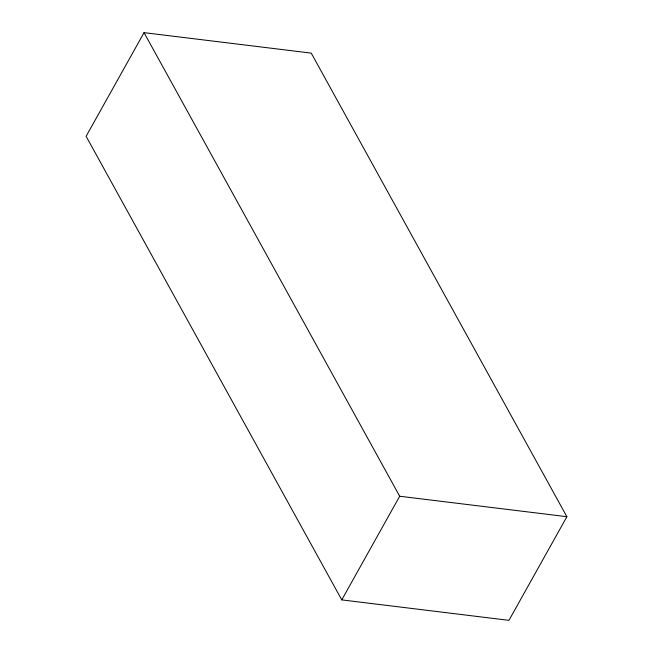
<?xml version="1.0" encoding="UTF-8"?>
<svg xmlns="http://www.w3.org/2000/svg" width="653" height="653" viewBox="0 0 653 653"><rect width="100%" height="100%" fill="white"/><g stroke="black" fill="none" stroke-linecap="round" stroke-linejoin="round"><path stroke-width="0.98" d="M144.044 32.65L86.114 136.297L341.764 599.887L508.956 620.35L566.886 516.703L311.236 53.113L144.044 32.65L399.693 496.239L566.886 516.703M341.764 599.887L399.693 496.239"/></g></svg>
